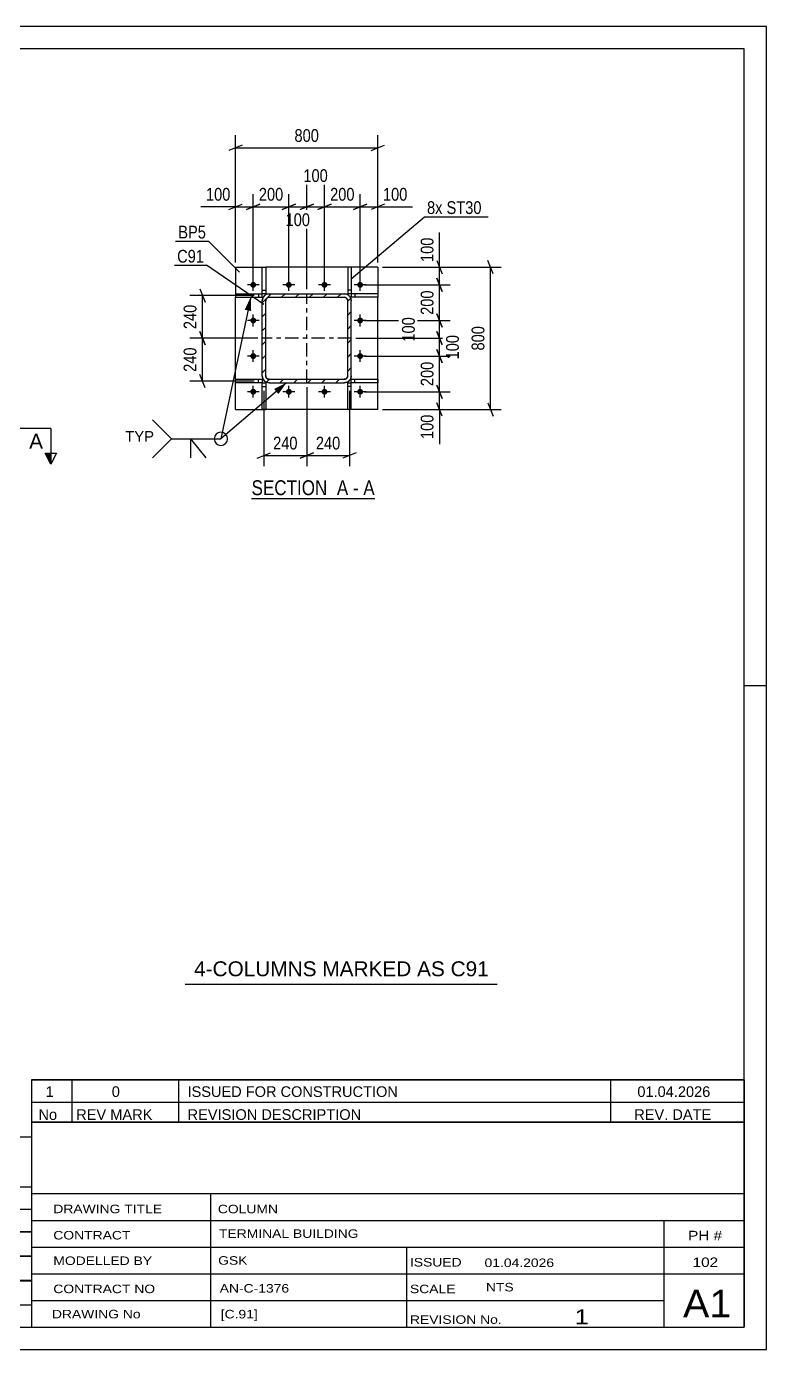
# Model space of a CAD drawing. Header units: millimetres. Extents: x 0 to 420, y 0 to 297.
# Drawn here: x 253.8 to 420, y 0 to 297 of the extents above; entities that cross this region are included whole.
import ezdxf

# ---------------------------------------------------------------- set-up
doc = ezdxf.new("R2010")
doc.units = ezdxf.units.MM
doc.linetypes.add('DXK_LINE_DOT2', pattern=[3.9198, 1.9599, -1.9599])
doc.linetypes.add('DXK_LINE_DOT3', pattern=[5.9187, 2.979, -0.9799, 0.9799, -0.9799])
doc.styles.add('Arial', font='ARIAL.TTF', dxfattribs={"height": 0.2})
doc.styles.add('Arial Narrow', font='ARIALN.TTF', dxfattribs={"height": 0.2})

# ---------------------------------------------------------------- blocks, each defined once
blk = doc.blocks.new('Unknown-762326736-1131')
at = {"color": 5, "linetype": 'Continuous'}
for p, q in [((420, 297), (0, 297)), ((420, 0), (420, 297)), ((415, 292), (5, 292)), ((415, 5), (415, 292)), ((420, 149), (415, 149)), ((5, 5), (415, 5)), ((0, 0), (420, 0))]:
    blk.add_line(p, q, dxfattribs=at)
blk = doc.blocks.new('Unknown-762326736-13 - 1730')
at = {"color": 6, "linetype": 'Continuous'}
blk.add_line((304.38, 191.04), (332.03, 191.04), dxfattribs=at)
at = {"color": 0, "linetype": 'Continuous'}
blk.add_wipeout([(322.49, 191.79), (322.49, 195.29), (304.38, 195.29), (304.38, 191.79)], dxfattribs=at)
at = {"color": 7, "linetype": 'Continuous', "style": 'Arial Narrow'}
blk.add_text('SECTION ', height=3.34, dxfattribs=at).set_placement((304.38, 191.79))
at = {"color": 0, "linetype": 'Continuous'}
blk.add_wipeout([(326.1, 191.79), (326.1, 195.29), (323.54, 195.29), (323.54, 191.79)], dxfattribs=at)
blk.add_wipeout([(328.42, 191.79), (328.42, 195.29), (327.15, 195.29), (327.15, 191.79)], dxfattribs=at)
at = {"color": 7, "linetype": 'Continuous', "style": 'Arial Narrow'}
blk.add_text('A', height=3.34, dxfattribs=at).set_placement((323.54, 191.79))
at = {"color": 0, "linetype": 'Continuous'}
blk.add_wipeout([(332.03, 191.79), (332.03, 195.29), (329.47, 195.29), (329.47, 191.79)], dxfattribs=at)
at = {"color": 7, "linetype": 'Continuous', "style": 'Arial Narrow'}
for s, p in [('-', (327.15, 191.79)), ('A', (329.47, 191.79))]:
    blk.add_text(s, height=3.34, dxfattribs=at).set_placement(p)
blk = doc.blocks.new('Part-762326736-1743 - 1730')
at = {"color": 2, "linetype": 'Continuous'}
for p, q in [((325.96, 211), (325.96, 217)), ((325.96, 217), (326.76, 217)), ((326.76, 211), (326.76, 217)), ((326.76, 216.2), (325.96, 216.2)), ((326.76, 211), (325.96, 211))]:
    blk.add_line(p, q, dxfattribs=at)
blk = doc.blocks.new('Part-762326736-1748 - 1730')
at = {"color": 2, "linetype": 'Continuous'}
for p, q in [((326.76, 217), (326.76, 217.8)), ((326.76, 217.8), (332.76, 217.8)), ((332.76, 217), (326.76, 217)), ((327.56, 217), (327.56, 217.8)), ((332.76, 217.8), (332.76, 217))]:
    blk.add_line(p, q, dxfattribs=at)
blk = doc.blocks.new('Bolt-762326736-1733 - 1730')
at = {"linetype": 'Continuous'}
for points in [[(304.76, 238.34, -1), (304.76, 239.66, -1)], [(312.76, 238.34, -1), (312.76, 239.66, -1)], [(320.76, 238.34, -1), (320.76, 239.66, -1)], [(328.76, 238.34, -1), (328.76, 239.66, -1)], [(304.76, 230.34, -1), (304.76, 231.66, -1)], [(328.76, 230.34, -1), (328.76, 231.66, -1)], [(304.76, 222.34, -1), (304.76, 223.66, -1)], [(328.76, 222.34, -1), (328.76, 223.66, -1)], [(304.76, 214.34, -1), (304.76, 215.66, -1)], [(312.76, 214.34, -1), (312.76, 215.66, -1)], [(320.76, 214.34, -1), (320.76, 215.66, -1)], [(328.76, 214.34, -1), (328.76, 215.66, -1)]]:
    blk.add_hatch(color=1, dxfattribs=at).paths.add_polyline_path(points)
at = {"color": 1, "linetype": 'Continuous'}
for p, q in [((306.08, 239), (303.44, 239)), ((304.76, 237.68), (304.76, 240.32)), ((314.08, 239), (311.44, 239)), ((312.76, 237.68), (312.76, 240.32)), ((322.08, 239), (319.44, 239)), ((320.76, 237.68), (320.76, 240.32)), ((330.08, 239), (327.44, 239)), ((328.76, 237.68), (328.76, 240.32)), ((304.76, 229.68), (304.76, 232.32)), ((328.76, 229.68), (328.76, 232.32)), ((306.08, 231), (303.44, 231)), ((330.08, 231), (327.44, 231)), ((306.08, 223), (303.44, 223)), ((304.76, 221.68), (304.76, 224.32)), ((330.08, 223), (327.44, 223)), ((328.76, 221.68), (328.76, 224.32)), ((306.08, 215), (303.44, 215)), ((304.76, 213.68), (304.76, 216.32)), ((314.08, 215), (311.44, 215)), ((312.76, 213.68), (312.76, 216.32)), ((322.08, 215), (319.44, 215)), ((320.76, 213.68), (320.76, 216.32)), ((330.08, 215), (327.44, 215)), ((328.76, 213.68), (328.76, 216.32))]:
    blk.add_line(p, q, dxfattribs=at)
blk = doc.blocks.new('Part-762326736-1758 - 1730')
at = {"color": 2, "linetype": 'Continuous'}
for p, q in [((300.76, 217.8), (306.76, 217.8)), ((300.76, 217), (300.76, 217.8)), ((306.76, 217), (300.76, 217)), ((305.96, 217), (305.96, 217.8)), ((306.76, 217.8), (306.76, 217))]:
    blk.add_line(p, q, dxfattribs=at)
blk = doc.blocks.new('Part-762326736-1738 - 1730')
at = {"linetype": 'Continuous'}
h = blk.add_hatch(dxfattribs=at)
h.set_pattern_fill('', scale=0.7, style=0, pattern_type=0)
h.set_pattern_definition([(45, (326.6382, 236.0162), (-1.57154, 1.57154), [])])
h.paths.add_polyline_path([(326.76, 235.4), (326.64, 236.02), (326.29, 236.54), (325.77, 236.88), (325.16, 237), (308.36, 237), (307.75, 236.88), (307.23, 236.54), (306.88, 236.02), (306.76, 235.4), (306.76, 218.6), (306.88, 217.99), (307.23, 217.47), (307.75, 217.13), (308.36, 217), (325.16, 217), (325.77, 217.13), (326.29, 217.47), (326.64, 217.99), (326.76, 218.6)])
h.paths.add_polyline_path([(325.9, 218.3), (325.73, 218.04), (325.47, 217.86), (325.16, 217.8), (308.36, 217.8), (308.05, 217.86), (307.79, 218.04), (307.62, 218.3), (307.56, 218.6), (307.56, 235.4), (307.62, 235.71), (307.79, 235.97), (308.05, 236.14), (308.36, 236.2), (325.16, 236.2), (325.47, 236.14), (325.73, 235.97), (325.9, 235.71), (325.96, 235.4), (325.96, 218.6)])
at = {"color": 7, "linetype": 'DXK_LINE_DOT2'}
for p, q in [((306.76, 235.4), (306.88, 236.02)), ((306.76, 218.6), (306.76, 235.4)), ((307.62, 235.71), (307.56, 235.4)), ((307.56, 218.6), (307.56, 235.4)), ((307.75, 236.88), (308.36, 237)), ((308.36, 236.2), (308.05, 236.14)), ((308.36, 237), (325.16, 237)), ((308.36, 236.2), (325.16, 236.2)), ((325.16, 237), (325.77, 236.88)), ((325.47, 236.14), (325.16, 236.2)), ((325.96, 235.4), (325.9, 235.71)), ((325.96, 218.6), (325.96, 235.4)), ((326.64, 236.02), (326.76, 235.4)), ((326.76, 218.6), (326.76, 235.4)), ((306.88, 217.99), (306.76, 218.6)), ((307.56, 218.6), (307.62, 218.3)), ((308.36, 217), (307.75, 217.13)), ((308.05, 217.86), (308.36, 217.8)), ((308.36, 217.8), (325.16, 217.8)), ((308.36, 217), (325.16, 217)), ((325.16, 217.8), (325.47, 217.86)), ((325.77, 217.13), (325.16, 217)), ((325.9, 218.3), (325.96, 218.6)), ((326.76, 218.6), (326.64, 217.99))]:
    blk.add_line(p, q, dxfattribs=at)
at = {"color": 2, "linetype": 'Continuous'}
for p, q in [((306.88, 236.02), (306.76, 235.4)), ((306.76, 218.6), (306.76, 235.4)), ((307.56, 235.4), (307.62, 235.71)), ((307.56, 218.6), (307.56, 235.4)), ((308.36, 237), (307.75, 236.88)), ((308.05, 236.14), (308.36, 236.2)), ((308.36, 237), (325.16, 237)), ((308.36, 236.2), (325.16, 236.2)), ((325.77, 236.88), (325.16, 237)), ((325.16, 236.2), (325.47, 236.14)), ((325.9, 235.71), (325.96, 235.4)), ((325.96, 218.6), (325.96, 235.4)), ((326.76, 235.4), (326.64, 236.02)), ((326.76, 218.6), (326.76, 235.4)), ((306.76, 218.6), (306.88, 217.99)), ((307.62, 218.3), (307.56, 218.6)), ((307.75, 217.13), (308.36, 217)), ((308.36, 217.8), (308.05, 217.86)), ((308.36, 217.8), (325.16, 217.8)), ((308.36, 217), (325.16, 217)), ((325.47, 217.86), (325.16, 217.8)), ((325.16, 217), (325.77, 217.13)), ((325.96, 218.6), (325.9, 218.3)), ((326.64, 217.99), (326.76, 218.6))]:
    blk.add_line(p, q, dxfattribs=at)
at = {"color": 7, "linetype": 'DXK_LINE_DOT3'}
for p, q in [((316.76, 217), (316.76, 237)), ((326.76, 227), (306.76, 227))]:
    blk.add_line(p, q, dxfattribs=at)
at = {"color": 7, "linetype": 'DXK_LINE_DOT2'}
for centre, radius, start, end in [((308.36, 235.4), 1.6, 112.5, 157.5), ((308.36, 235.4), 0.8, 112.5, 157.5), ((325.16, 235.4), 0.8, 22.5, 67.5), ((325.16, 235.4), 1.6, 22.5, 67.5), ((308.36, 218.6), 1.6, 202.5, 247.5), ((308.36, 218.6), 0.8, 202.5, 247.5), ((325.16, 218.6), 0.8, 292.5, 337.5), ((325.16, 218.6), 1.6, 292.5, 337.5)]:
    blk.add_arc(centre, radius, start, end, dxfattribs=at)
at = {"color": 2, "linetype": 'Continuous'}
for centre, radius, start, end in [((308.36, 235.4), 1.6, 112.5, 157.5), ((308.36, 235.4), 0.8, 112.5, 157.5), ((325.16, 235.4), 0.8, 22.5, 67.5), ((325.16, 235.4), 1.6, 22.5, 67.5), ((308.36, 218.6), 1.6, 202.5, 247.5), ((308.36, 218.6), 0.8, 202.5, 247.5), ((325.16, 218.6), 0.8, 292.5, 337.5), ((325.16, 218.6), 1.6, 292.5, 337.5)]:
    blk.add_arc(centre, radius, start, end, dxfattribs=at)
blk = doc.blocks.new('Part-762326736-1753 - 1730')
at = {"color": 2, "linetype": 'Continuous'}
for p, q in [((306.76, 217), (307.56, 217)), ((306.76, 211), (306.76, 217)), ((307.56, 217), (307.56, 211)), ((306.76, 216.2), (307.56, 216.2)), ((307.56, 211), (306.76, 211))]:
    blk.add_line(p, q, dxfattribs=at)
blk = doc.blocks.new('Part-762326736-1763 - 1730')
at = {"color": 2, "linetype": 'Continuous'}
for p, q in [((325.96, 243), (325.96, 237)), ((326.76, 243), (325.96, 243)), ((326.76, 243), (326.76, 237)), ((326.76, 237.8), (325.96, 237.8)), ((326.76, 237), (325.96, 237))]:
    blk.add_line(p, q, dxfattribs=at)
blk = doc.blocks.new('Part-762326736-1768 - 1730')
at = {"color": 2, "linetype": 'Continuous'}
for p, q in [((300.76, 243), (306.76, 243)), ((300.76, 243), (300.76, 237)), ((325.96, 243), (307.56, 243)), ((332.76, 243), (326.76, 243)), ((332.76, 243), (332.76, 237)), ((300.76, 217.8), (300.76, 236.2)), ((332.76, 217.8), (332.76, 236.2)), ((300.76, 211), (300.76, 217)), ((332.76, 211), (332.76, 217)), ((300.76, 211), (306.76, 211)), ((325.96, 211), (307.56, 211)), ((332.76, 211), (326.76, 211))]:
    blk.add_line(p, q, dxfattribs=at)
at = {"color": 7, "linetype": 'DXK_LINE_DOT2'}
for p, q in [((306.76, 243), (307.56, 243)), ((326.76, 243), (325.96, 243)), ((300.76, 237), (300.76, 236.2)), ((332.76, 237), (332.76, 236.2)), ((300.76, 217), (300.76, 217.8)), ((332.76, 217), (332.76, 217.8)), ((306.76, 211), (307.56, 211)), ((326.76, 211), (325.96, 211))]:
    blk.add_line(p, q, dxfattribs=at)
blk = doc.blocks.new('Part-762326736-1773 - 1730')
at = {"color": 2, "linetype": 'Continuous'}
for p, q in [((300.76, 237), (306.76, 237)), ((300.76, 237), (300.76, 236.2)), ((300.76, 236.2), (306.76, 236.2)), ((305.96, 237), (305.96, 236.2)), ((306.76, 236.2), (306.76, 237))]:
    blk.add_line(p, q, dxfattribs=at)
blk = doc.blocks.new('Part-762326736-1778 - 1730')
at = {"color": 2, "linetype": 'Continuous'}
for p, q in [((306.76, 243), (307.56, 243)), ((306.76, 237), (306.76, 243)), ((307.56, 243), (307.56, 237)), ((306.76, 237.8), (307.56, 237.8)), ((307.56, 237), (306.76, 237))]:
    blk.add_line(p, q, dxfattribs=at)
blk = doc.blocks.new('Part-762326736-1783 - 1730')
at = {"color": 2, "linetype": 'Continuous'}
for p, q in [((332.76, 237), (326.76, 237)), ((326.76, 237), (326.76, 236.2)), ((332.76, 236.2), (326.76, 236.2)), ((327.56, 237), (327.56, 236.2)), ((332.76, 237), (332.76, 236.2))]:
    blk.add_line(p, q, dxfattribs=at)
blk = doc.blocks.new('StraightDimension-762326736-2650 - 1730')
at = {"color": 7, "linetype": 'Continuous'}
for p, q in [((300.76, 244), (300.76, 259.39)), ((304.76, 240), (304.76, 259.39)), ((299.26, 255.94), (302.26, 257.14)), ((300.76, 256.54), (304.76, 256.54)), ((306.26, 257.14), (303.26, 255.94))]:
    blk.add_line(p, q, dxfattribs=at)
at = {"color": 0}
blk.add_wipeout([(300.23, 257.29), (300.23, 261.49), (293.55, 261.49), (293.55, 257.29)], dxfattribs=at)
at = {"color": 7, "linetype": 'Continuous'}
blk.add_line((300.76, 256.54), (293.03, 256.54), dxfattribs=at)
blk.add_line((300.76, 256.54), (293.03, 256.54), dxfattribs=at)
at = {"color": 3, "style": 'Arial Narrow'}
blk.add_text('100', height=2.863, dxfattribs=at).set_placement((294.15, 257.89))
blk = doc.blocks.new('StraightDimension-762326736-2578 - 1730')
at = {"color": 7, "linetype": 'Continuous'}
for p, q in [((345.97, 244.5), (347.17, 241.5)), ((333.76, 243), (348.97, 243)), ((346.57, 239), (346.57, 243)), ((329.76, 239), (348.97, 239)), ((347.17, 237.5), (345.97, 240.5))]:
    blk.add_line(p, q, dxfattribs=at)
at = {"color": 0}
blk.add_wipeout([(345.82, 250.21), (341.62, 250.21), (341.62, 243.53), (345.82, 243.53)], dxfattribs=at)
at = {"color": 7, "linetype": 'Continuous'}
blk.add_line((346.57, 243), (346.57, 250.74), dxfattribs=at)
blk.add_line((346.57, 243), (346.57, 250.74), dxfattribs=at)
at = {"color": 3, "style": 'Arial Narrow'}
blk.add_text('100', height=2.863, rotation=90.0002, dxfattribs=at).set_placement((345.22, 244.13))
blk = doc.blocks.new('StraightDimension-762326736-1809 - 1730')
at = {"color": 7, "linetype": 'Continuous'}
for p, q in [((307.16, 215.2), (307.16, 198.29)), ((316.76, 216), (316.76, 198.29)), ((305.66, 200.09), (308.66, 201.29)), ((307.16, 200.69), (316.76, 200.69)), ((318.26, 201.29), (315.26, 200.09))]:
    blk.add_line(p, q, dxfattribs=at)
at = {"color": 0}
blk.add_wipeout([(315.3, 201.44), (315.3, 205.64), (308.62, 205.64), (308.62, 201.44)], dxfattribs=at)
at = {"color": 3, "style": 'Arial Narrow'}
blk.add_text('240', height=2.863, dxfattribs=at).set_placement((309.22, 202.04))
blk = doc.blocks.new('StraightDimension-762326736-1911 - 1730')
at = {"color": 7, "linetype": 'Continuous'}
for p, q in [((302.26, 270.34), (299.26, 269.14)), ((300.76, 244), (300.76, 272.59)), ((331.26, 269.14), (334.26, 270.34)), ((332.76, 244), (332.76, 272.59)), ((300.76, 269.74), (332.76, 269.74))]:
    blk.add_line(p, q, dxfattribs=at)
at = {"color": 0}
blk.add_wipeout([(320.1, 270.49), (320.1, 274.69), (313.42, 274.69), (313.42, 270.49)], dxfattribs=at)
at = {"color": 3, "style": 'Arial Narrow'}
blk.add_text('800', height=2.863, dxfattribs=at).set_placement((314.02, 271.09))
blk = doc.blocks.new('StraightDimension-762326736-2647 - 1730')
at = {"color": 7, "linetype": 'Continuous'}
for p, q in [((316.76, 238), (316.76, 263.59)), ((320.76, 240), (320.76, 263.59)), ((315.26, 255.94), (318.26, 257.14)), ((316.76, 256.54), (320.76, 256.54)), ((322.26, 257.14), (319.26, 255.94))]:
    blk.add_line(p, q, dxfattribs=at)
at = {"color": 0}
blk.add_wipeout([(322.1, 261.49), (322.1, 265.69), (315.42, 265.69), (315.42, 261.49)], dxfattribs=at)
at = {"color": 3, "style": 'Arial Narrow'}
blk.add_text('100', height=2.863, dxfattribs=at).set_placement((316.02, 262.09))
blk = doc.blocks.new('StraightDimension-762326736-2583 - 1730')
at = {"color": 7, "linetype": 'Continuous'}
for p, q in [((329.76, 215), (348.97, 215)), ((345.97, 216.5), (347.17, 213.5)), ((346.57, 211), (346.57, 215)), ((333.76, 211), (348.97, 211)), ((347.17, 209.5), (345.97, 212.5))]:
    blk.add_line(p, q, dxfattribs=at)
at = {"color": 0}
blk.add_wipeout([(345.82, 210.48), (341.62, 210.48), (341.62, 203.79), (345.82, 203.79)], dxfattribs=at)
at = {"color": 7, "linetype": 'Continuous'}
blk.add_line((346.57, 211), (346.57, 203.27), dxfattribs=at)
blk.add_line((346.57, 211), (346.57, 203.27), dxfattribs=at)
at = {"color": 3, "style": 'Arial Narrow'}
blk.add_text('100', height=2.863, rotation=90.0002, dxfattribs=at).set_placement((345.22, 204.39))
blk = doc.blocks.new('StraightDimension-762326736-1785 - 1730')
at = {"color": 7, "linetype": 'Continuous'}
for p, q in [((292.75, 238.1), (293.95, 235.1)), ((304.96, 236.6), (290.5, 236.6)), ((293.35, 227), (293.35, 236.6)), ((305.76, 227), (290.5, 227)), ((293.95, 225.5), (292.75, 228.5))]:
    blk.add_line(p, q, dxfattribs=at)
at = {"color": 0}
blk.add_wipeout([(292.6, 235.15), (288.4, 235.15), (288.4, 228.46), (292.6, 228.46)], dxfattribs=at)
at = {"color": 3, "style": 'Arial Narrow'}
blk.add_text('240', height=2.863, rotation=90.0002, dxfattribs=at).set_placement((292, 229.06))
blk = doc.blocks.new('StraightDimension-762326736-1922 - 1730')
at = {"color": 7, "linetype": 'Continuous'}
for p, q in [((358.6, 241.5), (357.4, 244.5)), ((333.76, 243), (360.4, 243)), ((358, 211), (358, 243)), ((333.76, 211), (360.4, 211)), ((357.4, 212.5), (358.6, 209.5))]:
    blk.add_line(p, q, dxfattribs=at)
at = {"color": 0}
blk.add_wipeout([(357.25, 230.35), (353.05, 230.35), (353.05, 223.66), (357.25, 223.66)], dxfattribs=at)
at = {"color": 3, "style": 'Arial Narrow'}
blk.add_text('800', height=2.863, rotation=90.0002, dxfattribs=at).set_placement((356.65, 224.26))
blk = doc.blocks.new('StraightDimension-762326736-1794 - 1730')
at = {"color": 7, "linetype": 'Continuous'}
for p, q in [((305.76, 227), (290.5, 227)), ((292.75, 228.5), (293.95, 225.5)), ((293.35, 217.4), (293.35, 227)), ((304.96, 217.4), (290.5, 217.4)), ((293.95, 215.9), (292.75, 218.9))]:
    blk.add_line(p, q, dxfattribs=at)
at = {"color": 0}
blk.add_wipeout([(292.6, 225.55), (288.4, 225.55), (288.4, 218.86), (292.6, 218.86)], dxfattribs=at)
at = {"color": 3, "style": 'Arial Narrow'}
blk.add_text('240', height=2.863, rotation=90.0002, dxfattribs=at).set_placement((292, 219.46))
blk = doc.blocks.new('StraightDimension-762326736-1800 - 1730')
at = {"color": 7, "linetype": 'Continuous'}
for p, q in [((316.76, 216), (316.76, 198.29)), ((326.36, 215.2), (326.36, 198.29)), ((315.26, 200.09), (318.26, 201.29)), ((316.76, 200.69), (326.36, 200.69)), ((327.86, 201.29), (324.86, 200.09))]:
    blk.add_line(p, q, dxfattribs=at)
at = {"color": 0}
blk.add_wipeout([(324.9, 201.44), (324.9, 205.64), (318.22, 205.64), (318.22, 201.44)], dxfattribs=at)
at = {"color": 3, "style": 'Arial Narrow'}
blk.add_text('240', height=2.863, dxfattribs=at).set_placement((318.82, 202.04))
blk = doc.blocks.new('StraightDimension-762326736-2579 - 1730')
at = {"color": 7, "linetype": 'Continuous'}
for p, q in [((329.76, 239), (348.97, 239)), ((345.97, 240.5), (347.17, 237.5)), ((346.57, 231), (346.57, 239)), ((347.17, 229.5), (345.97, 232.5)), ((329.76, 231), (348.97, 231))]:
    blk.add_line(p, q, dxfattribs=at)
at = {"color": 0}
blk.add_wipeout([(345.82, 238.35), (341.62, 238.35), (341.62, 231.66), (345.82, 231.66)], dxfattribs=at)
at = {"color": 3, "style": 'Arial Narrow'}
blk.add_text('200', height=2.863, rotation=90.0002, dxfattribs=at).set_placement((345.22, 232.26))
blk = doc.blocks.new('StraightDimension-762326736-2580 - 1730')
at = {"color": 7, "linetype": 'Continuous'}
for p, q in [((345.97, 232.5), (347.17, 229.5)), ((329.76, 231), (348.97, 231)), ((346.57, 227), (346.57, 231)), ((327.76, 227), (348.97, 227)), ((347.17, 225.5), (345.97, 228.5))]:
    blk.add_line(p, q, dxfattribs=at)
at = {"color": 0}
blk.add_wipeout([(341.62, 232.35), (337.42, 232.35), (337.42, 225.66), (341.62, 225.66)], dxfattribs=at)
at = {"color": 3, "style": 'Arial Narrow'}
blk.add_text('100', height=2.863, rotation=90.0002, dxfattribs=at).set_placement((341.02, 226.26))
blk = doc.blocks.new('StraightDimension-762326736-2645 - 1730')
at = {"color": 7, "linetype": 'Continuous'}
for p, q in [((328.76, 240), (328.76, 259.39)), ((332.76, 244), (332.76, 259.39)), ((327.26, 255.94), (330.26, 257.14)), ((328.76, 256.54), (332.76, 256.54)), ((334.26, 257.14), (331.26, 255.94))]:
    blk.add_line(p, q, dxfattribs=at)
at = {"color": 0}
blk.add_wipeout([(339.97, 257.29), (339.97, 261.49), (333.28, 261.49), (333.28, 257.29)], dxfattribs=at)
at = {"color": 7, "linetype": 'Continuous'}
blk.add_line((332.76, 256.54), (340.49, 256.54), dxfattribs=at)
blk.add_line((332.76, 256.54), (340.49, 256.54), dxfattribs=at)
at = {"color": 3, "style": 'Arial Narrow'}
blk.add_text('100', height=2.863, dxfattribs=at).set_placement((333.88, 257.89))
blk = doc.blocks.new('StraightDimension-762326736-2581 - 1730')
at = {"color": 7, "linetype": 'Continuous'}
for p, q in [((327.76, 227), (349.42, 227)), ((345.97, 228.5), (347.17, 225.5)), ((346.57, 223), (346.57, 227)), ((329.76, 223), (349.42, 223)), ((347.17, 221.5), (345.97, 224.5))]:
    blk.add_line(p, q, dxfattribs=at)
at = {"color": 0}
blk.add_wipeout([(351.52, 228.35), (347.32, 228.35), (347.32, 221.66), (351.52, 221.66)], dxfattribs=at)
at = {"color": 3, "style": 'Arial Narrow'}
blk.add_text('100', height=2.863, rotation=90.0002, dxfattribs=at).set_placement((350.92, 222.26))
blk = doc.blocks.new('StraightDimension-762326736-2646 - 1730')
at = {"color": 7, "linetype": 'Continuous'}
for p, q in [((320.76, 240), (320.76, 259.39)), ((328.76, 240), (328.76, 259.39)), ((319.26, 255.94), (322.26, 257.14)), ((320.76, 256.54), (328.76, 256.54)), ((330.26, 257.14), (327.26, 255.94))]:
    blk.add_line(p, q, dxfattribs=at)
at = {"color": 0}
blk.add_wipeout([(328.1, 257.29), (328.1, 261.49), (321.42, 261.49), (321.42, 257.29)], dxfattribs=at)
at = {"color": 3, "style": 'Arial Narrow'}
blk.add_text('200', height=2.863, dxfattribs=at).set_placement((322.02, 257.89))
blk = doc.blocks.new('StraightDimension-762326736-2582 - 1730')
at = {"color": 7, "linetype": 'Continuous'}
for p, q in [((329.76, 223), (348.97, 223)), ((345.97, 224.5), (347.17, 221.5)), ((346.57, 215), (346.57, 223)), ((329.76, 215), (348.97, 215)), ((347.17, 213.5), (345.97, 216.5))]:
    blk.add_line(p, q, dxfattribs=at)
at = {"color": 0}
blk.add_wipeout([(345.82, 222.35), (341.62, 222.35), (341.62, 215.66), (345.82, 215.66)], dxfattribs=at)
at = {"color": 3, "style": 'Arial Narrow'}
blk.add_text('200', height=2.863, rotation=90.0002, dxfattribs=at).set_placement((345.22, 216.26))
blk = doc.blocks.new('StraightDimension-762326736-2648 - 1730')
at = {"color": 7, "linetype": 'Continuous'}
for p, q in [((312.76, 240), (312.76, 258.94)), ((316.76, 238), (316.76, 258.94)), ((311.26, 255.94), (314.26, 257.14)), ((312.76, 256.54), (316.76, 256.54)), ((318.26, 257.14), (315.26, 255.94))]:
    blk.add_line(p, q, dxfattribs=at)
at = {"color": 0}
blk.add_wipeout([(318.1, 251.59), (318.1, 255.79), (311.42, 255.79), (311.42, 251.59)], dxfattribs=at)
at = {"color": 3, "style": 'Arial Narrow'}
blk.add_text('100', height=2.863, dxfattribs=at).set_placement((312.02, 252.19))
blk = doc.blocks.new('StraightDimension-762326736-2649 - 1730')
at = {"color": 7, "linetype": 'Continuous'}
for p, q in [((304.76, 240), (304.76, 259.39)), ((312.76, 240), (312.76, 259.39)), ((303.26, 255.94), (306.26, 257.14)), ((304.76, 256.54), (312.76, 256.54)), ((314.26, 257.14), (311.26, 255.94))]:
    blk.add_line(p, q, dxfattribs=at)
at = {"color": 0}
blk.add_wipeout([(312.1, 257.29), (312.1, 261.49), (305.42, 261.49), (305.42, 257.29)], dxfattribs=at)
at = {"color": 3, "style": 'Arial Narrow'}
blk.add_text('200', height=2.863, dxfattribs=at).set_placement((306.02, 257.89))
blk = doc.blocks.new('Unknown-762326736-3503')
at = {"color": 7, "linetype": 'Continuous'}
for p, q in [((255, 51.05), (255, 5)), ((255, 51.05), (415, 51.05)), ((415, 51), (415, 5)), ((255, 35), (415, 35)), ((295.14, 35), (295.14, 5)), ((255, 29), (415, 29)), ((397, 5.05), (397, 29.05)), ((255, 23), (415, 23)), ((339.14, 23), (339.14, 5)), ((255, 17), (415, 17)), ((255, 11), (397, 11)), ((255, 5), (415, 5))]:
    blk.add_line(p, q, dxfattribs=at)
at = {"color": 7, "style": 'Arial Narrow'}
for s, height, width, p in [('DRAWING TITLE', 1.9089, 1.425378, (259.88, 30.61)), ('COLUMN', 1.909, 1.425378, (296.81, 30.59)), ('TERMINAL BUILDING', 1.9089, 1.425378, (297.06, 25.07)), ('CONTRACT', 1.909, 1.425378, (259.88, 24.71)), ('MODELLED BY', 1.9089, 1.425378, (259.88, 18.98)), ('GSK', 1.909, 1.425378, (296.88, 19.04)), ('ISSUED', 1.909, 1.425378, (339.94, 18.64)), ('01.04.2026', 1.909, 1.425378, (356.69, 18.52)), ('CONTRACT NO', 1.9089, 1.425378, (259.88, 12.66)), ('AN-C-1376', 1.909, 1.425378, (297.23, 12.78)), ('SCALE', 1.909, 1.425378, (339.94, 12.65)), ('A1', 6.204, 1.25, (401.24, 7.2)), ('DRAWING No', 1.909, 1.425378, (259.56, 7)), ('[C.91]', 1.909, 1.425378, (297.46, 6.99)), ('1', 3.34, 1.5, (376.91, 5.68)), ('REVISION No.', 1.9089, 1.425378, (339.94, 5.77))]:
    blk.add_text(s, height=height, dxfattribs=dict(at, width=width)).set_placement(p)
at = {"color": 7, "linetype": 'Continuous', "style": 'Arial Narrow'}
for s, height, width, p in [('PH #', 2.1, 1.42538, (402.4, 24.55)), ('102', 2.1, 1.42538, (403.41, 18.55)), ('NTS', 1.909, 1.425378, (357, 13.05))]:
    blk.add_text(s, height=height, dxfattribs=dict(at, width=width)).set_placement(p)
blk = doc.blocks.new('Unknown-762326736-3504')
at = {"color": 7, "linetype": 'Continuous'}
for p, q in [((255, 60.55), (415, 60.55)), ((415, 60.55), (255, 60.55)), ((255, 60.55), (255, 55.55)), ((264, 60.55), (264, 55.55)), ((288, 60.55), (288, 55.55)), ((385, 60.55), (385, 55.55)), ((415, 60.55), (415, 55.55)), ((255, 55.55), (415, 55.55)), ((255, 55.55), (255, 51.05)), ((255, 55.55), (415, 55.55)), ((264, 55.55), (264, 51.05)), ((288, 55.55), (288, 51.05)), ((385, 55.55), (385, 51.05)), ((415, 55.55), (415, 51.05)), ((415, 51.05), (255, 51.05))]:
    blk.add_line(p, q, dxfattribs=at)
at = {"color": 7, "linetype": 'Continuous', "style": 'Arial Narrow'}
for s, height, width, p in [('1', 2.39, 1.196471, (258.16, 56.7)), ('0', 2.39, 1.196471, (273, 56.7)), ('ISSUED FOR CONSTRUCTION', 2.3861, 1.196471, (290, 56.7)), ('01.04.2026', 2.386, 1.196471, (391, 56.7)), ('No', 2.386, 1.2, (256.54, 51.55)), ('REV MARK', 2.386, 1.2, (265, 51.55)), ('REVISION DESCRIPTION', 2.3861, 1.2, (290, 51.55)), ('REV. DATE', 2.386, 1.2, (390.28, 51.55))]:
    blk.add_text(s, height=height, dxfattribs=dict(at, width=width)).set_placement(p)
blk = doc.blocks.new('Unknown-762326736-3505')
at = {"color": 7, "linetype": 'Continuous'}
for p, q in [((95, 47.75), (255, 47.75)), ((95, 36.5), (95, 47.75)), ((255, 47.75), (255, 36.5)), ((95, 36.5), (255, 36.5)), ((95, 36.5), (95, 31.5)), ((255, 36.5), (255, 31.5)), ((95, 31.5), (255, 31.5)), ((95, 31.5), (95, 26.5)), ((119, 31.5), (119, 26.5)), ((154.5, 31.5), (154.5, 26.5)), ((180.5, 31.5), (180.5, 26.5)), ((193.5, 31.5), (193.5, 26.5)), ((211, 31.5), (211, 26.5)), ((233, 31.5), (233, 26.5)), ((255, 31.5), (255, 26.5)), ((95, 26.5), (255, 26.5)), ((95, 26.45), (95, 21.05)), ((95, 26.45), (255, 26.45)), ((119, 26.5), (119, 21)), ((154.5, 26.5), (154.5, 21)), ((180.5, 26.5), (180.5, 21)), ((193.5, 26.5), (193.5, 21)), ((211, 26.5), (211, 21)), ((233, 26.5), (233, 21)), ((255, 26.45), (255, 21.05)), ((95, 21.05), (255, 21.05)), ((95, 20.95), (95, 15.55)), ((95, 20.95), (255, 20.95)), ((119, 21), (119, 15.5)), ((154.5, 21), (154.5, 15.5)), ((180.5, 21), (180.5, 15.5)), ((193.5, 21), (193.5, 15.5)), ((211, 21), (211, 15.5)), ((233, 21), (233, 15.5)), ((255, 20.95), (255, 15.55)), ((95, 15.55), (255, 15.55)), ((95, 15.45), (95, 10.05)), ((95, 15.45), (255, 15.45)), ((119, 15.5), (119, 10)), ((154.5, 15.5), (154.5, 10)), ((180.5, 15.5), (180.5, 10)), ((193.5, 15.5), (193.5, 10)), ((211, 15.5), (211, 10)), ((233, 15.5), (233, 10)), ((255, 15.45), (255, 10.05)), ((95, 10.05), (255, 10.05)), ((95, 10), (255, 10)), ((95, 10), (95, 5)), ((211, 10), (211, 5)), ((233, 10), (233, 5)), ((255, 10), (255, 5)), ((95, 5), (255, 5))]:
    blk.add_line(p, q, dxfattribs=at)
at = {"color": 7, "style": 'Arial Narrow'}
for s, height, width, p in [('GENERAL NOTES & WELD DETAILS :', 2.8633, 1.4, (96.15, 40.06)), ('REFER TYP DRAWING TYP-01', 1.9089, 1.6, (179.7, 40.16)), ("MATERIAL LIST FOR ASSEMBLY MK'D", 1.9089, 1.6, (96.15, 32.56)), ('C91', 1.909, 1.794707, (191.2, 32.47)), ('4', 1.91, 1.794707, (217.08, 32.56)), ('No. Required', 1.9089, 1.6, (226.41, 32.56)), ('Mark', 1.909, 1.7, (96.34, 27.5)), ('Profile', 1.909, 1.7, (129.41, 27.5)), ('Material', 1.909, 1.7, (159.54, 27.56)), ('No.', 1.909, 1.7, (184.5, 27.56)), ('Length', 1.909, 1.7, (195, 27.56)), ('Area', 1.909, 1.7, (217.5, 27.56)), ('Weight', 1.909, 1.7, (237, 27.56))]:
    blk.add_text(s, height=height, dxfattribs=dict(at, width=width)).set_placement(p)
at = {"color": 7, "linetype": 'Continuous', "style": 'Arial Narrow'}
for s, height, width, p in [('C91', 1.909, 1.794707, (96.5, 22.06)), ('SHS500*20', 1.909, 1.794707, (121, 22.06)), ('E350', 1.909, 1.794707, (160.74, 22.06)), ('1', 1.91, 1.794707, (184.86, 22.06)), ('4560', 1.909, 1.794707, (197.58, 22.06)), ('9.0', 1.909, 1.794707, (221.32, 22.06)), ('1345.1', 1.909, 1.794707, (235.77, 22.06)), ('BP5', 1.909, 1.794707, (96.5, 16.56)), ('PL25*800', 1.909, 1.794707, (121, 16.56)), ('E350', 1.909, 1.794707, (160.74, 16.56)), ('1', 1.91, 1.794707, (184.86, 16.56)), ('800', 1.909, 1.794707, (199.77, 16.56)), ('1.4', 1.909, 1.794707, (221.32, 16.56)), ('125.6', 1.909, 1.794707, (237.96, 16.56)), ('ST30', 1.909, 1.794707, (96.5, 11.06)), ('PL20*150', 1.909, 1.794707, (121, 11.06)), ('E350', 1.909, 1.794707, (160.74, 11.06)), ('8', 1.91, 1.794707, (184.86, 11.06)), ('150', 1.909, 1.794707, (199.77, 11.06)), ('0.0', 1.909, 1.794707, (221.32, 11.06)), ('17.4', 1.909, 1.794707, (240.14, 11.06)), ('Total', 1.909, 1.7, (197.33, 6.5)), ('10.6', 1.909, 1.794707, (218.64, 6.5)), ('1488.1', 1.909, 1.794707, (235.77, 6.5))]:
    blk.add_text(s, height=height, dxfattribs=dict(at, width=width)).set_placement(p)
blk = doc.blocks.new('Unknown-762326736-3506')
at = {"color": 7, "linetype": 'Continuous'}
blk.add_line((289.5, 82.05), (359.5, 82.05), dxfattribs=at)
at = {"color": 7, "style": 'Arial'}
blk.add_text('4-COLUMNS MARKED AS C91', height=3.3428, dxfattribs=at).set_placement((291.47, 83.8))
blk = doc.blocks.new('SectionMark-762326736-1686 - 1457')
at = {"color": 6, "linetype": 'Continuous'}
for p, q in [((146.67, 206.73), (146.67, 198.73)), ((259.31, 206.73), (259.31, 198.73)), ((146.67, 198.73), (145.42, 201.23)), ((260.56, 201.23), (259.31, 198.73))]:
    blk.add_line(p, q, dxfattribs=at)
at = {"color": 0, "linetype": 'Continuous'}
for points in [[(151.53, 202.23), (151.53, 205.73), (148.42, 205.73), (148.42, 202.23)], [(257.56, 202.23), (257.56, 205.73), (254.45, 205.73), (254.45, 202.23)]]:
    blk.add_wipeout(points, dxfattribs=at)
at = {"linetype": 'Continuous'}
for points in [[(146.67, 201.23), (147.92, 201.23), (146.67, 198.73)], [(258.06, 201.23), (259.31, 201.23), (259.31, 198.73)]]:
    blk.add_hatch(color=6, dxfattribs=at).paths.add_polyline_path(points)
at = {"color": 6, "linetype": 'Continuous'}
for p, q in [((146.67, 206.73), (154.67, 206.73)), ((259.31, 206.73), (251.31, 206.73)), ((147.92, 201.23), (145.42, 201.23)), ((146.67, 198.73), (147.92, 201.23)), ((258.06, 201.23), (260.56, 201.23)), ((259.31, 198.73), (258.06, 201.23))]:
    blk.add_line(p, q, dxfattribs=at)
at = {"color": 3, "linetype": 'Continuous', "style": 'Arial'}
for p in [(148.42, 202.23), (254.45, 202.23)]:
    blk.add_text('A', height=3.34, dxfattribs=at).set_placement(p)
blk = doc.blocks.new('MarkSet-762326736-1982 - 1730')
at = {"color": 0}
blk.add_wipeout([(347.26, 254.9), (347.26, 257.9), (343.78, 257.9), (343.78, 254.9)], dxfattribs=at)
blk.add_wipeout([(347.26, 254.9), (347.26, 257.9), (343.78, 257.9), (343.78, 254.9)], dxfattribs=at)
at = {"color": 30, "linetype": 'Continuous'}
blk.add_line((326.76, 240.34), (343.18, 254.3), dxfattribs=at)
at = {"color": 0}
blk.add_wipeout([(356.01, 254.9), (356.01, 257.9), (348.16, 257.9), (348.16, 254.9)], dxfattribs=at)
blk.add_wipeout([(356.01, 254.9), (356.01, 257.9), (348.16, 257.9), (348.16, 254.9)], dxfattribs=at)
at = {"color": 30, "linetype": 'Continuous'}
blk.add_line((343.18, 254.3), (357.51, 254.3), dxfattribs=at)
at = {"color": 3, "style": 'Arial Narrow'}
for s, p in [('8x', (343.78, 254.9)), ('ST30', (348.16, 254.9))]:
    blk.add_text(s, height=2.863, dxfattribs=at).set_placement(p)
blk = doc.blocks.new('Mark-762326736-1734 - 1730')
at = {"color": 0}
blk.add_wipeout([(293.7, 243.99), (293.7, 246.99), (287.68, 246.99), (287.68, 243.99)], dxfattribs=at)
blk.add_wipeout([(293.7, 243.99), (293.7, 246.99), (287.68, 246.99), (287.68, 243.99)], dxfattribs=at)
at = {"color": 30, "linetype": 'Continuous'}
for p in [(287.08, 243.39), (307.11, 234.6)]:
    blk.add_line(p, (294.3, 243.39), dxfattribs=at)
at = {"color": 3, "style": 'Arial Narrow'}
blk.add_text('C91', height=2.863, dxfattribs=at).set_placement((287.68, 243.99))
blk = doc.blocks.new('Mark-762326736-1764 - 1730')
at = {"color": 0}
blk.add_wipeout([(294.14, 249.41), (294.14, 252.41), (287.93, 252.41), (287.93, 249.41)], dxfattribs=at)
blk.add_wipeout([(294.14, 249.41), (294.14, 252.41), (287.93, 252.41), (287.93, 249.41)], dxfattribs=at)
at = {"color": 30, "linetype": 'Continuous'}
for p in [(287.33, 248.81), (301.71, 241.81)]:
    blk.add_line(p, (294.74, 248.81), dxfattribs=at)
at = {"color": 3, "style": 'Arial Narrow'}
blk.add_text('BP5', height=2.863, dxfattribs=at).set_placement((287.93, 249.41))
blk = doc.blocks.new('WeldMark-762326736-1932 - 1730')
at = {"linetype": 'Continuous'}
for points in [[(302.83, 233.42), (304.19, 236.2), (304.3, 233.11)], [(309.44, 215.63), (312.21, 217), (310.41, 214.48)]]:
    blk.add_hatch(color=30, dxfattribs=at).paths.add_polyline_path(points)
at = {"color": 30, "linetype": 'Continuous'}
for p in [(304.19, 236.2), (312.21, 217), (286.39, 204.43)]:
    blk.add_line(p, (297.49, 204.43), dxfattribs=at)
at = {"color": 3, "linetype": 'Continuous'}
for q in [(294.11, 200.15), (290.68, 200.15)]:
    blk.add_line((290.68, 204.43), q, dxfattribs=at)
for start, end in [(90, 270), (270, 90)]:
    blk.add_arc((297.49, 204.43), 1.5, start, end, dxfattribs=at)
at = {"color": 0, "linetype": 'Continuous'}
blk.add_wipeout([(282.49, 203.78), (282.49, 206.28), (276.01, 206.28), (276.01, 203.78)], dxfattribs=at)
blk.add_wipeout([(282.49, 203.78), (282.49, 206.28), (276.01, 206.28), (276.01, 203.78)], dxfattribs=at)
at = {"color": 3, "linetype": 'Continuous'}
for q in [(282.11, 208.72), (282.11, 200.15)]:
    blk.add_line((286.39, 204.43), q, dxfattribs=at)
at = {"color": 3, "linetype": 'Continuous', "style": 'Arial'}
blk.add_text('TYP', height=2.388, dxfattribs=at).set_placement((276.01, 203.78))

msp = doc.modelspace()

# ---------------------------------------------------------------- block references
for name in ['Unknown-762326736-1131', 'Part-762326736-1768 - 1730', 'Part-762326736-1778 - 1730', 'Part-762326736-1763 - 1730', 'Bolt-762326736-1733 - 1730', 'Part-762326736-1773 - 1730', 'Part-762326736-1738 - 1730', 'Part-762326736-1783 - 1730', 'Part-762326736-1758 - 1730', 'Part-762326736-1753 - 1730', 'Part-762326736-1743 - 1730', 'Part-762326736-1748 - 1730', 'Unknown-762326736-3506', 'Unknown-762326736-3504', 'Unknown-762326736-3503', 'Unknown-762326736-3505']:
    msp.add_blockref(name, (0, 0))

# ---------------------------------------------------------------- next in the draw order: block references
for name in ['StraightDimension-762326736-2650 - 1730', 'StraightDimension-762326736-2578 - 1730', 'StraightDimension-762326736-1785 - 1730', 'StraightDimension-762326736-1809 - 1730', 'StraightDimension-762326736-2583 - 1730', 'SectionMark-762326736-1686 - 1457', 'Unknown-762326736-13 - 1730']:
    msp.add_blockref(name, (0, 0))

# ---------------------------------------------------------------- next in the draw order: block references
for name in ['StraightDimension-762326736-1911 - 1730', 'StraightDimension-762326736-1794 - 1730', 'StraightDimension-762326736-1800 - 1730']:
    msp.add_blockref(name, (0, 0))

# ---------------------------------------------------------------- next in the draw order: block references
for name in ['StraightDimension-762326736-2647 - 1730', 'StraightDimension-762326736-1922 - 1730']:
    msp.add_blockref(name, (0, 0))

# ---------------------------------------------------------------- next in the draw order: block references
msp.add_blockref('StraightDimension-762326736-2579 - 1730', (0, 0))

# ---------------------------------------------------------------- next in the draw order: block references
for name in ['StraightDimension-762326736-2645 - 1730', 'StraightDimension-762326736-2580 - 1730']:
    msp.add_blockref(name, (0, 0))

# ---------------------------------------------------------------- next in the draw order: block references
for name in ['StraightDimension-762326736-2646 - 1730', 'StraightDimension-762326736-2581 - 1730']:
    msp.add_blockref(name, (0, 0))

# ---------------------------------------------------------------- next in the draw order: block references
for name in ['StraightDimension-762326736-2648 - 1730', 'MarkSet-762326736-1982 - 1730', 'StraightDimension-762326736-2582 - 1730']:
    msp.add_blockref(name, (0, 0))

# ---------------------------------------------------------------- next in the draw order: block references
msp.add_blockref('StraightDimension-762326736-2649 - 1730', (0, 0))

# ---------------------------------------------------------------- next in the draw order: block references
msp.add_blockref('Mark-762326736-1734 - 1730', (0, 0))

# ---------------------------------------------------------------- next in the draw order: block references
for name in ['Mark-762326736-1764 - 1730', 'WeldMark-762326736-1932 - 1730']:
    msp.add_blockref(name, (0, 0))

doc.saveas('drawing.dxf')
